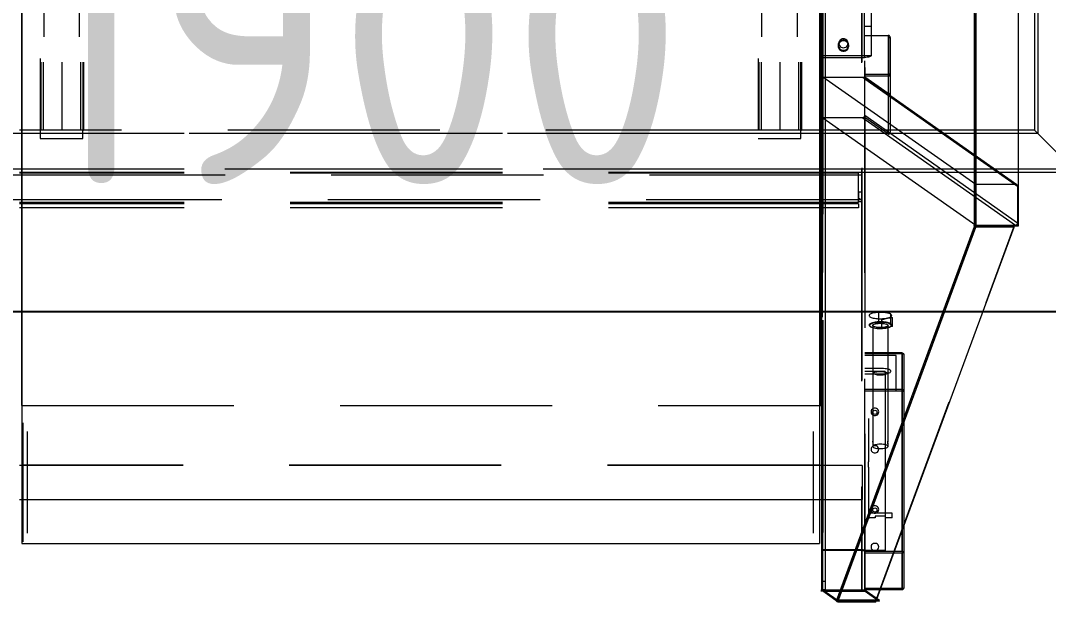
# Model space of a CAD drawing. Extents: x -2187 to 96136, y -11110 to 52208.
# Drawn here: x 48483 to 49694, y 13925 to 14624 of the extents above; entities that cross this region are included whole.
import ezdxf

# ---------------------------------------------------------------- set-up
doc = ezdxf.new("R2010")
doc.units = 0
doc.header["$LTSCALE"] = 1000
doc.header["$MEASUREMENT"] = 0
doc.linetypes.add('HIDDEN', pattern=[0.375, 0.25, -0.125])
doc.styles.get("Standard").update_dxf_attribs({"font": 'gbenor.shx', "bigfont": 'gbcbig.shx'})
doc.dimstyles.get("Standard").update_dxf_attribs({"dimscale": 100, "dimtxt": 3.5, "dimasz": 1, "dimexe": 2.5, "dimexo": 3, "dimgap": 1.5, "dimtad": 1, "dimdec": 0, "dimzin": 0, "dimdsep": 46, "dimtxsty": 'Standard', "dimblk": 'ARCHTICK', "dimcen": 0.09, "dimadec": 0, "dimazin": 0, "dimtfac": 1, "dimtdec": 0, "dimtix": 1, "dimtmove": 2, "dimatfit": 3, "dimfxl": 0, "dimtolj": 1, "dimtzin": 0, "dimarcsym": 0})

# ---------------------------------------------------------------- blocks, each defined once
blk = doc.blocks.new('_ArchTick')
at = {"color": 0, "linetype": 'ByBlock', "const_width": 0.4}
blk.add_lwpolyline([(-0.5, -0.5), (0.5, 0.5)], dxfattribs=at)
blk = doc.blocks.new('*D151')
at = {"color": 0, "lineweight": -2}
for p, q in [((47925.8, 14104.9), (47925.8, 14530.9)), ((49825.3, 14104.9), (49825.3, 14530.9)), ((47925.8, 14280.9), (49825.3, 14280.9))]:
    blk.add_line(p, q, dxfattribs=at)
at = {"layer": 'Defpoints', "color": 0}
for p in [(49825.3, 14280.9), (47925.8, 13804.9), (49825.3, 13804.9)]:
    blk.add_point(p, dxfattribs=at)
at = {"color": 0, "lineweight": -2, "xscale": 100, "yscale": 100, "zscale": 100, "rotation": 180}
blk.add_blockref('_ArchTick', (47925.8, 14280.9), dxfattribs=at)
at = {"color": 0, "lineweight": -2, "xscale": 100, "yscale": 100, "zscale": 100}
blk.add_blockref('_ArchTick', (49825.3, 14280.9), dxfattribs=at)
at = {"color": 0, "insert": (48875.6, 14605.9), "char_height": 350, "attachment_point": 5}
blk.add_mtext('\\A1;1900', dxfattribs=at)

msp = doc.modelspace()

# ---------------------------------------------------------------- linework, layer by layer
at = {"color": 144, "linetype": 'Continuous', "lineweight": 0}
for p, q in [((48484.283, 18301.586), (48484.283, 14058.981)), ((49424.283, 18301.586), (49424.283, 14058.981)), ((48484.129, 15952.836), (48484.129, 14169.987)), ((49425.729, 14169.987), (49425.729, 15952.836)), ((49677.429, 14494.418), (49681.429, 14490.418)), ((49681.429, 14490.418), (49677.429, 14494.418)), ((49681.429, 14490.418), (49723.429, 14448.418)), ((48484.129, 14443.905), (48481.629, 14443.905)), ((49426.43, 14443.905), (49425.729, 14443.905)), ((48484.129, 14409.141), (48481.629, 14409.141)), ((48484.129, 14407.469), (48481.629, 14407.469)), ((48484.129, 14402.868), (48481.629, 14402.868)), ((49426.43, 14409.141), (49425.729, 14409.141)), ((49426.43, 14407.469), (49425.729, 14407.469)), ((49426.43, 14402.868), (49425.729, 14402.868)), ((49606.583, 14381.235), (49606.583, 14381.954)), ((49606.583, 14381.954), (49606.864, 14381.757)), ((49606.914, 14381.003), (49606.583, 14381.235)), ((49607.964, 14380.238), (49608.305, 14381.162)), ((49607.974, 14381.395), (49607.974, 14381.473)), ((49608.305, 14381.162), (49607.974, 14381.395)), ((49608.588, 14381.292), (49608.174, 14380.17)), ((49653.513, 14380.069), (49608.586, 14380.122)), ((49653.516, 14381.24), (49608.588, 14381.292)), ((49653.513, 14380.069), (49653.516, 14381.24)), ((48484.129, 14169.987), (48484.283, 14169.987)), ((49424.283, 14169.987), (49425.729, 14169.987)), ((48484.283, 14058.981), (48484.283, 14007.43)), ((49424.283, 14058.981), (49424.283, 14007.43)), ((49426.554, 13952.621), (49443.443, 13940.748)), ((49426.554, 13950.991), (49426.554, 13952.621)), ((49428.13, 13951.228), (49428.13, 13951.513)), ((49521.529, 13954.123), (49496.324, 13954.123)), ((49521.529, 13952.968), (49521.529, 13954.123)), ((49443.724, 13940.21), (49428.16, 13951.15)), ((49428.16, 13951.15), (49428.645, 13951.15)), ((49443.443, 13940.748), (49443.443, 13941.467)), ((49443.443, 13941.467), (49443.724, 13941.27)), ((49443.724, 13941.27), (49443.724, 13939.995)), ((49443.724, 13939.995), (49443.826, 13940.271)), ((49443.895, 13940.089), (49443.787, 13940.165)), ((49443.826, 13940.271), (49444.051, 13939.682)), ((49494.986, 13940.716), (49491.376, 13940.716)), ((49492.119, 13942.731), (49494.986, 13940.716)), ((49492.94, 13940.716), (49494.986, 13939.278)), ((49445.632, 13938.557), (49490.56, 13938.504)), ((49494.986, 13939.278), (49490.845, 13939.278))]:
    msp.add_line(p, q, dxfattribs=at)
at = {"color": 7, "linetype": 'HIDDEN', "lineweight": 0}
for p, q in [((48510.129, 17854.418), (48510.129, 14494.418)), ((48552.129, 17854.418), (48552.129, 14494.418)), ((49355.929, 17854.418), (49355.929, 14494.418)), ((49397.929, 17854.418), (49397.929, 14494.418)), ((49681.429, 17858.418), (49681.429, 14490.418)), ((48506.837, 17574.418), (48506.837, 14494.418)), ((48531.585, 17574.418), (48531.585, 14494.418)), ((48556.334, 17574.418), (48556.334, 14494.418)), ((48557.041, 17574.418), (48557.041, 14494.418)), ((49352.637, 17574.418), (49352.637, 14494.418)), ((49377.385, 17574.418), (49377.385, 14494.418)), ((49402.134, 17574.418), (49402.134, 14494.418)), ((49402.841, 17574.418), (49402.841, 14494.418)), ((48506.129, 16828.951), (48506.129, 14494.418)), ((49351.929, 16828.951), (49351.929, 14494.418)), ((48556.129, 15324.418), (48556.129, 14494.418)), ((49401.929, 15324.418), (49401.929, 14494.418)), ((49427.429, 15274.109), (49427.429, 13952.815)), ((49477.609, 13951.228), (49477.609, 15270.075)), ((49477.429, 14943.043), (49477.429, 14554.913)), ((49608.255, 14381.916), (49608.255, 14879.121)), ((49608.44, 14879.118), (49608.44, 14381.881)), ((49485.429, 14582.434), (49485.429, 14755.021)), ((49477.429, 14617.027), (49485.429, 14617.027)), ((49505.029, 14605.993), (49505.029, 14537.812)), ((49507.429, 14603.692), (49507.429, 14535.23)), ((49427.429, 14582.377), (49477.229, 14582.377)), ((49505.029, 14558.052), (49477.429, 14558.052)), ((49505.029, 14558.052), (49505.029, 14489.871)), ((49475.144, 14557.001), (49655.329, 14430.337)), ((49656.735, 14429.981), (49476.55, 14556.645)), ((49477.429, 14554.913), (49657.615, 14428.249)), ((49475.144, 14509.06), (49655.329, 14382.396)), ((49657.615, 14384.91), (49477.429, 14511.574)), ((49477.429, 14511.574), (49477.429, 13952.815)), ((49681.429, 14490.418), (48226.629, 14490.418)), ((48506.129, 14494.418), (48484.129, 14494.418)), ((49425.729, 14490.418), (48484.129, 14490.418)), ((48506.129, 14494.418), (48506.129, 14484.418)), ((48556.129, 14494.418), (48506.129, 14494.418)), ((48506.129, 14484.418), (48556.129, 14484.418)), ((48556.129, 14484.418), (48556.129, 14494.418)), ((49351.929, 14494.418), (48557.041, 14494.418)), ((49425.729, 14494.418), (49402.841, 14494.418)), ((49658.294, 14494.418), (49426.43, 14494.418)), ((49658.294, 14490.418), (49426.43, 14490.418)), ((49723.429, 14448.418), (48184.629, 14448.418)), ((49425.729, 14448.418), (48484.129, 14448.418)), ((49658.294, 14448.418), (49426.43, 14448.418)), ((49425.729, 14444.418), (48484.129, 14444.418)), ((49658.294, 14444.418), (49426.43, 14444.418)), ((49474.029, 14421.367), (49470.629, 14421.367)), ((49470.629, 14410.367), (49474.029, 14410.367)), ((49490.562, 13939.675), (49653.084, 14380.07)), ((49658.294, 14381.881), (49608.44, 14381.881)), ((49483.673, 14263.265), (49484.284, 14262.86)), ((49486.929, 14264.277), (49486.929, 14127.866)), ((49504.929, 14127.866), (49504.929, 14264.277)), ((49507.575, 14262.86), (49508.186, 14263.265)), ((49521.529, 14231.887), (49521.529, 14188.837)), ((49521.529, 13998.146), (49521.529, 14230.732)), ((49523.429, 14230.012), (49523.429, 14187.069)), ((49521.529, 14186.71), (49521.529, 14022.425)), ((49523.429, 14187.069), (49523.429, 14027.573)), ((49486.929, 14124.564), (49486.929, 14121.752)), ((49504.929, 14121.752), (49504.929, 14124.564)), ((49424.283, 14099.879), (48484.283, 14099.879)), ((48490.629, 14099.43), (48484.283, 14099.43)), ((49424.283, 14099.43), (49416.629, 14099.43)), ((49474.629, 14099.43), (49426.43, 14099.43)), ((48484.283, 14059.43), (48490.629, 14059.43)), ((49416.629, 14059.43), (49424.283, 14059.43)), ((49426.43, 14059.43), (49474.629, 14059.43)), ((49473.629, 14000.019), (49427.429, 14000.019)), ((49473.629, 13999.053), (49427.429, 13999.053)), ((49521.529, 13954.549), (49521.529, 13996.018)), ((49428.13, 13951.654), (49477.609, 13951.654)), ((49495.897, 13952.968), (49477.429, 13952.968)), ((49428.534, 13951.228), (49477.609, 13951.228))]:
    msp.add_line(p, q, dxfattribs=at)
at = {"color": 7, "linetype": 'Continuous', "lineweight": 15}
for p, q in [((49681.429, 17858.418), (49681.429, 14490.418)), ((49677.429, 15444.418), (49677.429, 14494.418)), ((49426.43, 15269.139), (49426.43, 13951.172)), ((49606.864, 14381.757), (49606.864, 14879.42)), ((49608.44, 14879.118), (49608.44, 14381.455)), ((49658.294, 14879.118), (49658.294, 14381.455)), ((48484.129, 14494.418), (48481.629, 14494.418)), ((49426.43, 14494.418), (49425.729, 14494.418)), ((49677.429, 14494.418), (49658.294, 14494.418)), ((48484.129, 14444.418), (48481.629, 14444.418)), ((49426.43, 14444.418), (49425.729, 14444.418)), ((49727.429, 14444.418), (49658.294, 14444.418)), ((49444.051, 13939.682), (49606.914, 14381.003)), ((49445.632, 13938.557), (49608.586, 14380.122)), ((49490.56, 13938.504), (49653.513, 14380.069)), ((49658.294, 14381.455), (49608.44, 14381.455)), ((49653.084, 14380.07), (49653.516, 14381.24)), ((48484.283, 14099.43), (48481.629, 14099.43)), ((49426.43, 14099.43), (49424.283, 14099.43)), ((48481.629, 14059.43), (48484.283, 14059.43)), ((49424.283, 14058.981), (48484.283, 14058.981)), ((49424.283, 14059.43), (49426.43, 14059.43)), ((49523.429, 14027.573), (49523.429, 13954.843)), ((48484.283, 14007.43), (49424.283, 14007.43)), ((49521.529, 13952.968), (49495.897, 13952.968)), ((49428.13, 13951.228), (49428.534, 13951.228))]:
    msp.add_line(p, q, dxfattribs=at)
at = {"color": 144, "linetype": 'HIDDEN', "lineweight": 0}
for p, q in [((48509.665, 17574.418), (48509.665, 14494.418)), ((48553.506, 17574.418), (48553.506, 14494.418)), ((49355.465, 17574.418), (49355.465, 14494.418)), ((49399.306, 17574.418), (49399.306, 14494.418)), ((49430.829, 15949.865), (49430.829, 13952.815)), ((49474.029, 15949.865), (49474.029, 13952.815)), ((49431.229, 13951.736), (49431.229, 15948.786)), ((49473.629, 15948.786), (49473.629, 13951.736)), ((49427.944, 15395.508), (49427.944, 13952.78)), ((49428.13, 13951.513), (49428.13, 15397.129)), ((49477.229, 14580.105), (49477.229, 14752.692)), ((49477.429, 14605.993), (49505.029, 14605.993)), ((49505.429, 14603.692), (49505.429, 14560.353)), ((49505.429, 14603.692), (49507.429, 14603.692)), ((49477.429, 14582.434), (49485.429, 14582.434)), ((49427.429, 14580.105), (49477.229, 14580.105)), ((49505.029, 14559.97), (49477.429, 14559.97)), ((49477.429, 14557.214), (49505.029, 14537.812)), ((49505.029, 14559.97), (49505.029, 14558.052)), ((49507.429, 14560.353), (49505.429, 14560.353)), ((49428.12, 14557.001), (49475.144, 14557.001)), ((49608.305, 14430.337), (49428.12, 14557.001)), ((49477.429, 14511.574), (49477.429, 14554.913)), ((49507.429, 14535.23), (49507.429, 14491.891)), ((49475.144, 14509.06), (49428.12, 14509.06)), ((49428.12, 14509.06), (49608.305, 14382.396)), ((49505.029, 14489.871), (49477.429, 14509.273)), ((48556.129, 14494.418), (48557.041, 14494.418)), ((49351.929, 14494.418), (49352.129, 14494.418)), ((49402.129, 14494.418), (49352.129, 14494.418)), ((49352.129, 14484.418), (49402.129, 14484.418)), ((49402.129, 14494.418), (49402.841, 14494.418)), ((49402.129, 14484.418), (49402.129, 14494.418)), ((49474.029, 14441.34), (48434.029, 14441.34)), ((49425.729, 14443.905), (48484.129, 14443.905)), ((49470.229, 14443.905), (49426.43, 14443.905)), ((49470.229, 14409.141), (49470.229, 14443.905)), ((49655.329, 14430.337), (49608.305, 14430.337)), ((49657.615, 14428.249), (49657.615, 14384.91)), ((49470.029, 14412.192), (48438.029, 14412.192)), ((49470.029, 14413.822), (49471.729, 14413.822)), ((49470.029, 14413.822), (49470.029, 14412.192)), ((49470.629, 14410.367), (49470.629, 14421.367)), ((49471.729, 14413.822), (49471.729, 14412.384)), ((49474.029, 14412.384), (49471.729, 14412.384)), ((49425.729, 14409.141), (48484.129, 14409.141)), ((49425.729, 14407.469), (48484.129, 14407.469)), ((49425.729, 14402.868), (48484.129, 14402.868)), ((49470.229, 14409.141), (49426.43, 14409.141)), ((49470.029, 14407.469), (49426.43, 14407.469)), ((49470.029, 14402.868), (49426.43, 14402.868)), ((49470.029, 14407.469), (49470.029, 14402.868)), ((49445.441, 13939.842), (49607.964, 14380.238)), ((49608.174, 14380.17), (49445.634, 13939.727)), ((49607.974, 14382.114), (49608.255, 14381.916)), ((49607.974, 14381.473), (49607.974, 14382.114)), ((49608.305, 14382.396), (49655.329, 14382.396)), ((49608.44, 14381.881), (49608.44, 14381.455)), ((49494.258, 14269.104), (49494.258, 14279.622)), ((49494.258, 14269.104), (49501.304, 14268.223)), ((49497.601, 14260.409), (49497.601, 14270.927)), ((49501.304, 14268.223), (49508.35, 14267.342)), ((49508.35, 14267.342), (49508.35, 14277.859)), ((49510.021, 14262.994), (49510.021, 14273.512)), ((49503.811, 14261.702), (49497.601, 14260.409)), ((49510.021, 14262.994), (49503.811, 14261.702)), ((49521.529, 14231.887), (49477.429, 14231.887)), ((49521.529, 14230.732), (49477.429, 14230.732)), ((49514.429, 14229.071), (49477.429, 14229.071)), ((49514.429, 14186.753), (49514.429, 14229.071)), ((49497.429, 14213.487), (49477.429, 14213.487)), ((49501.429, 14209.895), (49477.429, 14209.895)), ((49477.429, 14207.238), (49497.429, 14207.238)), ((49501.429, 14209.895), (49501.429, 13998.954)), ((49521.529, 14188.837), (49477.429, 14188.837)), ((49514.429, 14186.753), (49477.429, 14186.753)), ((49521.529, 14186.71), (49477.429, 14186.71)), ((48484.283, 14169.987), (49424.283, 14169.987)), ((48485.629, 14149.43), (48485.629, 14009.43)), ((49481.929, 14154.5), (49481.929, 14149.982)), ((49481.929, 14149.982), (49481.929, 14143.113)), ((48490.629, 14139.43), (48490.629, 14019.43)), ((49416.629, 14139.43), (49416.629, 14019.43)), ((49481.929, 14143.113), (49481.929, 14138.595)), ((49481.929, 14138.595), (49481.929, 14103.598)), ((49424.283, 14099.311), (48484.283, 14099.311)), ((49474.629, 14099.43), (49474.629, 14059.43)), ((49481.929, 14097.384), (49481.929, 14103.598)), ((49481.929, 14097.384), (49481.929, 14092.272)), ((49481.929, 14092.272), (49481.929, 14037.619)), ((49509.929, 14042.959), (49481.929, 14042.959)), ((49481.929, 14037.619), (49481.929, 14036.43)), ((49489.929, 14037.619), (49481.929, 14037.619)), ((49501.929, 14039.465), (49489.929, 14039.465)), ((49489.929, 14039.465), (49489.929, 14037.619)), ((49501.929, 14037.619), (49501.929, 14039.465)), ((49509.929, 14037.619), (49501.929, 14037.619)), ((49509.929, 14037.619), (49509.929, 14042.959)), ((49477.429, 13998.94), (49474.029, 13998.94)), ((49501.429, 13998.954), (49477.429, 13998.954)), ((49521.529, 13998.146), (49477.429, 13998.146)), ((49521.529, 13996.018), (49477.429, 13996.018)), ((49427.429, 13963.097), (49430.829, 13963.097)), ((49430.829, 13952.815), (49427.429, 13952.815)), ((49427.933, 13951.651), (49428.13, 13951.654)), ((49427.944, 13952.78), (49444.834, 13940.908)), ((49445.049, 13940.716), (49428.16, 13952.589)), ((49428.16, 13952.589), (49478.096, 13952.589)), ((49431.229, 13952.702), (49473.629, 13952.702)), ((49474.029, 13952.815), (49477.429, 13952.815)), ((49521.529, 13954.406), (49477.429, 13954.406)), ((49496.324, 13954.123), (49477.429, 13954.123)), ((49478.096, 13952.589), (49492.119, 13942.731)), ((49521.529, 13954.123), (49521.529, 13954.549)), ((49521.929, 13954.843), (49523.429, 13954.843)), ((49428.645, 13951.15), (49478.096, 13951.15)), ((49443.787, 13940.165), (49443.724, 13940.21)), ((49445.049, 13939.278), (49443.895, 13940.089)), ((49444.834, 13941.627), (49445.115, 13941.429)), ((49444.834, 13940.908), (49444.834, 13941.627)), ((49491.376, 13940.716), (49445.049, 13940.716)), ((49445.115, 13941.429), (49445.115, 13940.155)), ((49445.115, 13940.155), (49445.217, 13940.431)), ((49445.217, 13940.431), (49445.441, 13939.842)), ((49445.634, 13939.727), (49490.562, 13939.675)), ((49478.096, 13951.15), (49492.94, 13940.716)), ((49490.56, 13938.504), (49490.562, 13939.675)), ((49490.845, 13939.278), (49445.049, 13939.278))]:
    msp.add_line(p, q, dxfattribs=at)
at = {"color": 8, "linetype": 'Continuous', "lineweight": 15}
for p, q in [((49426.554, 15269.373), (49426.554, 13952.621)), ((48484.129, 14490.418), (48481.629, 14490.418)), ((49426.43, 14490.418), (49425.729, 14490.418)), ((49681.429, 14490.418), (49658.294, 14490.418)), ((48484.129, 14448.418), (48481.629, 14448.418)), ((49426.43, 14448.418), (49425.729, 14448.418)), ((49723.429, 14448.418), (49658.294, 14448.418)), ((49521.529, 14022.425), (49521.529, 13954.123))]:
    msp.add_line(p, q, dxfattribs=at)
at = {"color": 144, "linetype": 'HIDDEN', "lineweight": 0, "flags": 128}
for points in [[(49458.679, 14594.487), (49458.498, 14595.921), (49457.964, 14597.272), (49457.108, 14598.461), (49455.98, 14599.419), (49454.646, 14600.09), (49453.183, 14600.436), (49451.676, 14600.436), (49450.213, 14600.09), (49448.879, 14599.419), (49447.751, 14598.461), (49446.895, 14597.272), (49446.361, 14595.921), (49446.179, 14594.487), (49446.361, 14593.053), (49446.895, 14591.702), (49447.751, 14590.513), (49448.879, 14589.555), (49450.213, 14588.884), (49451.676, 14588.538), (49453.183, 14588.538), (49454.646, 14588.884), (49455.98, 14589.555), (49457.108, 14590.513), (49457.964, 14591.702), (49458.498, 14593.053), (49458.679, 14594.487)], [(49458.679, 14593.521), (49458.498, 14594.956), (49457.964, 14596.306), (49457.108, 14597.495), (49455.98, 14598.453), (49454.646, 14599.125), (49453.183, 14599.47), (49451.676, 14599.47), (49450.213, 14599.125), (49448.879, 14598.453), (49447.751, 14597.495), (49446.895, 14596.306), (49446.361, 14594.956), (49446.179, 14593.521), (49446.361, 14592.087), (49446.895, 14590.737), (49447.751, 14589.548), (49448.879, 14588.59), (49450.213, 14587.918), (49451.676, 14587.573), (49453.183, 14587.573), (49454.646, 14587.918), (49455.98, 14588.59), (49457.108, 14589.548), (49457.964, 14590.737), (49458.498, 14592.087), (49458.679, 14593.521)], [(49452.429, 14602.033), (49451.006, 14601.853), (49449.679, 14601.326), (49448.54, 14600.488), (49447.666, 14599.396), (49447.117, 14598.124), (49446.929, 14596.759), (49447.117, 14595.394), (49447.666, 14594.122), (49448.54, 14593.03), (49449.679, 14592.192), (49451.006, 14591.665), (49452.429, 14591.486), (49453.853, 14591.665), (49455.179, 14592.192), (49456.319, 14593.03), (49457.193, 14594.122), (49457.742, 14595.394), (49457.929, 14596.759), (49457.742, 14598.124), (49457.193, 14599.396), (49456.319, 14600.488), (49455.179, 14601.326), (49453.853, 14601.853), (49452.429, 14602.033)], [(49485.429, 14582.434), (49485.272, 14581.979), (49484.805, 14581.542), (49484.048, 14581.14), (49483.028, 14580.787), (49481.785, 14580.497), (49480.367, 14580.282), (49478.829, 14580.15), (49477.229, 14580.105)], [(49488.048, 14279.049), (49486.711, 14278.731), (49485.532, 14278.366), (49484.531, 14277.96), (49483.725, 14277.521), (49483.128, 14277.055), (49482.75, 14276.572), (49482.598, 14276.078), (49482.673, 14275.583)], [(49509.186, 14276.405), (49508.883, 14276.893), (49508.359, 14277.366), (49507.623, 14277.815), (49506.686, 14278.233), (49505.565, 14278.612), (49504.279, 14278.947), (49502.851, 14279.232), (49501.304, 14279.46)], [(49488.048, 14267.812), (49486.711, 14267.494), (49485.532, 14267.128), (49484.531, 14266.723), (49483.725, 14266.283), (49483.128, 14265.818), (49482.75, 14265.334), (49482.598, 14264.841), (49482.673, 14264.346)], [(49482.673, 14275.583), (49482.976, 14275.095), (49483.5, 14274.623), (49484.236, 14274.174), (49485.173, 14273.756), (49486.294, 14273.376), (49487.58, 14273.041), (49489.008, 14272.757), (49490.555, 14272.528)], [(49494.554, 14267.855), (49492.445, 14267.737), (49490.437, 14267.52), (49488.586, 14267.21), (49486.947, 14266.815), (49485.566, 14266.348), (49484.483, 14265.82), (49483.73, 14265.249), (49483.327, 14264.649), (49483.287, 14264.039), (49483.611, 14263.436), (49484.289, 14262.856), (49485.302, 14262.318), (49486.621, 14261.836), (49488.207, 14261.425), (49490.016, 14261.095), (49491.995, 14260.857), (49494.087, 14260.717), (49496.232, 14260.68), (49498.368, 14260.746), (49500.434, 14260.914), (49502.371, 14261.179), (49504.122, 14261.532), (49505.638, 14261.965), (49506.874, 14262.464), (49507.795, 14263.016), (49508.375, 14263.604), (49508.597, 14264.211), (49508.455, 14264.82), (49507.952, 14265.413), (49507.104, 14265.974), (49505.933, 14266.486), (49504.476, 14266.934), (49502.772, 14267.306), (49500.871, 14267.591), (49498.829, 14267.781), (49496.702, 14267.869), (49494.554, 14267.855)], [(49494.952, 14266.819), (49496.773, 14266.822), (49498.56, 14266.722), (49500.239, 14266.522), (49501.741, 14266.229), (49503.005, 14265.857), (49503.98, 14265.42), (49504.625, 14264.937), (49504.914, 14264.426), (49504.836, 14263.909), (49504.392, 14263.408), (49503.602, 14262.942), (49502.499, 14262.53), (49501.126, 14262.19), (49499.54, 14261.936), (49497.807, 14261.778), (49495.996, 14261.721), (49494.183, 14261.77), (49492.442, 14261.921), (49490.843, 14262.169), (49489.453, 14262.503), (49488.327, 14262.909), (49487.513, 14263.372), (49487.044, 14263.872), (49486.938, 14264.388), (49487.2, 14264.9), (49487.82, 14265.386), (49488.772, 14265.827), (49490.017, 14266.205), (49491.503, 14266.503), (49493.171, 14266.711), (49494.952, 14266.819)], [(49509.186, 14265.168), (49508.883, 14265.656), (49508.359, 14266.128), (49507.623, 14266.578), (49506.686, 14266.995), (49505.565, 14267.375), (49504.279, 14267.71), (49502.851, 14267.994), (49501.304, 14268.223)], [(49503.811, 14272.939), (49505.148, 14273.258), (49506.327, 14273.623), (49507.328, 14274.028), (49508.134, 14274.468), (49508.731, 14274.933), (49509.109, 14275.417), (49509.261, 14275.91), (49509.186, 14276.405)], [(49482.673, 14264.346), (49482.976, 14263.858), (49483.5, 14263.385), (49484.236, 14262.936), (49485.173, 14262.518), (49486.294, 14262.139), (49487.58, 14261.804), (49489.008, 14261.52), (49490.555, 14261.291)], [(49503.811, 14261.702), (49505.148, 14262.02), (49506.327, 14262.385), (49507.328, 14262.791), (49508.134, 14263.23), (49508.731, 14263.696), (49509.109, 14264.18), (49509.261, 14264.673), (49509.186, 14265.168)], [(49495.929, 14205.711), (49494.263, 14205.762), (49492.675, 14205.914), (49491.239, 14206.16), (49490.023, 14206.487), (49489.082, 14206.881), (49488.462, 14207.323), (49488.191, 14207.793), (49488.282, 14208.268), (49488.73, 14208.727), (49489.515, 14209.147), (49490.6, 14209.51), (49491.934, 14209.798), (49493.455, 14209.998), (49495.092, 14210.1), (49496.767, 14210.1), (49498.404, 14209.998), (49499.925, 14209.798), (49501.259, 14209.51), (49502.344, 14209.147), (49503.129, 14208.727), (49503.577, 14208.268), (49503.668, 14207.793), (49503.397, 14207.323), (49502.777, 14206.881), (49501.836, 14206.487), (49500.62, 14206.16), (49499.184, 14205.914), (49497.596, 14205.762), (49495.929, 14205.711)], [(49497.429, 14207.238), (49499.451, 14207.291), (49501.403, 14207.449), (49503.22, 14207.706), (49504.84, 14208.054), (49506.208, 14208.48), (49507.276, 14208.97), (49508.01, 14209.507), (49508.383, 14210.074), (49508.383, 14210.651), (49508.01, 14211.217), (49507.276, 14211.755), (49506.208, 14212.245), (49504.84, 14212.671), (49503.22, 14213.019), (49501.403, 14213.276), (49499.451, 14213.433), (49497.429, 14213.487)], [(49484.929, 14162.38), (49485.112, 14161.164), (49485.644, 14160.047), (49486.483, 14159.119), (49487.56, 14158.455), (49488.789, 14158.109), (49490.07, 14158.109), (49491.299, 14158.455), (49492.376, 14159.119), (49493.215, 14160.047), (49493.747, 14161.164), (49493.929, 14162.38), (49493.747, 14163.595), (49493.215, 14164.712), (49492.376, 14165.641), (49491.299, 14166.304), (49490.07, 14166.65), (49488.789, 14166.65), (49487.56, 14166.304), (49486.483, 14165.641), (49485.644, 14164.712), (49485.112, 14163.595), (49484.929, 14162.38)], [(49486.929, 14161.954), (49487.12, 14162.871), (49487.662, 14163.649), (49488.473, 14164.168), (49489.429, 14164.351), (49490.386, 14164.168), (49491.197, 14163.649), (49491.739, 14162.871), (49491.929, 14161.954), (49491.739, 14161.036), (49491.197, 14160.259), (49490.386, 14159.739), (49489.429, 14159.557), (49488.473, 14159.739), (49487.662, 14160.259), (49487.12, 14161.036), (49486.929, 14161.954)], [(49484.929, 14118.357), (49485.112, 14117.142), (49485.644, 14116.025), (49486.483, 14115.097), (49487.56, 14114.433), (49488.789, 14114.087), (49490.07, 14114.087), (49491.299, 14114.433), (49492.376, 14115.097), (49493.215, 14116.025), (49493.747, 14117.142), (49493.929, 14118.357), (49493.747, 14119.573), (49493.215, 14120.69), (49492.376, 14121.618), (49491.299, 14122.282), (49490.07, 14122.628), (49488.789, 14122.628), (49487.56, 14122.282), (49486.483, 14121.618), (49485.644, 14120.69), (49485.112, 14119.573), (49484.929, 14118.357)], [(49496.907, 14119.211), (49498.688, 14119.319), (49500.356, 14119.526), (49501.842, 14119.825), (49503.087, 14120.202), (49504.039, 14120.643), (49504.659, 14121.13), (49504.921, 14121.641), (49504.815, 14122.158), (49504.346, 14122.657), (49503.532, 14123.12), (49502.406, 14123.527), (49501.016, 14123.861), (49499.417, 14124.108), (49497.676, 14124.259), (49495.863, 14124.308), (49494.052, 14124.252), (49492.319, 14124.093), (49490.733, 14123.839), (49489.36, 14123.499), (49488.257, 14123.088), (49487.467, 14122.622), (49487.023, 14122.12), (49486.945, 14121.603), (49487.234, 14121.093), (49487.879, 14120.609), (49488.854, 14120.172), (49490.118, 14119.8), (49491.62, 14119.508), (49493.299, 14119.307), (49495.086, 14119.207), (49496.907, 14119.211)], [(49504.925, 14124.564), (49504.926, 14124.624), (49504.901, 14124.968), (49504.876, 14125.489), (49504.871, 14126.116), (49504.89, 14126.772), (49504.917, 14127.4), (49504.929, 14127.939), (49504.901, 14128.314), (49504.823, 14128.477), (49504.709, 14128.422), (49504.582, 14128.154), (49504.479, 14127.693), (49504.436, 14127.095), (49504.466, 14126.444), (49504.556, 14125.803), (49504.682, 14125.225), (49504.805, 14124.78), (49504.876, 14124.567), (49504.876, 14124.567)], [(49493.929, 14047.321), (49493.747, 14048.537), (49493.215, 14049.654), (49492.376, 14050.582), (49491.299, 14051.246), (49490.07, 14051.592), (49488.789, 14051.592), (49487.56, 14051.246), (49486.483, 14050.582), (49485.644, 14049.654), (49485.112, 14048.537), (49484.929, 14047.321), (49485.112, 14046.106), (49485.644, 14044.989), (49486.483, 14044.061), (49487.56, 14043.397), (49488.789, 14043.051), (49490.07, 14043.051), (49491.299, 14043.397), (49492.376, 14044.061), (49493.215, 14044.989), (49493.747, 14046.106), (49493.929, 14047.321)], [(49486.929, 14046.895), (49487.12, 14047.813), (49487.662, 14048.59), (49488.473, 14049.11), (49489.429, 14049.292), (49490.386, 14049.11), (49491.197, 14048.59), (49491.739, 14047.813), (49491.929, 14046.895), (49491.739, 14045.978), (49491.197, 14045.2), (49490.386, 14044.681), (49489.429, 14044.498), (49488.473, 14044.681), (49487.662, 14045.2), (49487.12, 14045.978), (49486.929, 14046.895)], [(49477.429, 13998.94), (49477.356, 13999.15), (49477.14, 13999.353), (49476.789, 13999.539), (49476.316, 13999.703), (49475.741, 13999.837), (49475.084, 13999.937), (49474.371, 13999.998), (49473.629, 14000.019)], [(49493.929, 14003.299), (49493.747, 14004.515), (49493.215, 14005.632), (49492.376, 14006.56), (49491.299, 14007.224), (49490.07, 14007.57), (49488.789, 14007.57), (49487.56, 14007.224), (49486.483, 14006.56), (49485.644, 14005.632), (49485.112, 14004.515), (49484.929, 14003.299), (49485.112, 14002.083), (49485.644, 14000.966), (49486.483, 14000.038), (49487.56, 13999.374), (49488.789, 13999.028), (49490.07, 13999.028), (49491.299, 13999.374), (49492.376, 14000.038), (49493.215, 14000.966), (49493.747, 14002.083), (49493.929, 14003.299)], [(49427.429, 13952.815), (49427.502, 13952.605), (49427.719, 13952.402), (49428.07, 13952.216), (49428.542, 13952.052), (49429.118, 13951.918), (49429.775, 13951.818), (49430.488, 13951.757), (49431.229, 13951.736)], [(49473.629, 13951.736), (49474.371, 13951.757), (49475.084, 13951.818), (49475.741, 13951.918), (49476.316, 13952.052), (49476.789, 13952.216), (49477.14, 13952.402), (49477.356, 13952.605), (49477.429, 13952.815)]]:
    msp.add_lwpolyline(points, dxfattribs=at)
at = {"color": 144, "linetype": 'Continuous', "lineweight": 0, "flags": 128}
msp.add_lwpolyline([(49426.554, 13950.991), (49426.446, 13951.104), (49426.43, 13951.172)], dxfattribs=at)
at = {"color": 144, "linetype": 'HIDDEN', "lineweight": 0}
for centre, radius, start, end in [((49505.078, 14603.641), 2.352, 1.229675, 91.179029), ((49505.078, 14560.404), 2.352, 268.820971, 358.770325), ((49608.416, 14382.258), 0.378, 244.678349, 273.632041), ((49495.988, 14236.941), 42.85, 82.873984, 100.679071), ((49495.988, 14225.704), 42.85, 82.873984, 100.679071), ((49495.871, 14315.048), 42.85, 262.873984, 280.679071), ((49495.871, 14303.81), 42.85, 262.873984, 280.679071), ((49426.681, 13951.132), 0.255, 120.110351, 171.114115)]:
    msp.add_arc(centre, radius, start, end, dxfattribs=at)
at = {"color": 144, "linetype": 'Continuous', "lineweight": 0}
for centre, radius, start, end in [((49608.237, 14384.658), 3.21, 244.678349, 273.632041), ((49427.878, 13948.572), 3.08, 88.974859, 115.465082)]:
    msp.add_arc(centre, radius, start, end, dxfattribs=at)
at = {"color": 144, "linetype": 'HIDDEN', "lineweight": 0}
for centre, start_param, end_param in [((49505.029, 14535.511), 3.72812147, 5.2989178), ((49505.029, 14492.172), 2.15732514, 3.72812147)]:
    msp.add_ellipse(centre, major_axis=(-1.999, 1.508), ratio=0.88096194, start_param=start_param, end_param=end_param, dxfattribs=at)
for points, knots in [([(49475.144, 14557.001), (49475.44, 14557.031), (49475.736, 14557.001), (49476.285, 14556.825), (49476.536, 14556.679), (49476.958, 14556.294), (49477.128, 14556.054), (49477.361, 14555.516), (49477.424, 14555.218), (49477.429, 14554.913)], [0, 0, 0, 0, 0.25, 0.25, 0.5, 0.5, 0.75, 0.75, 1, 1, 1, 1]), ([(49477.429, 14511.574), (49477.424, 14511.277), (49477.361, 14510.972), (49477.128, 14510.397), (49476.958, 14510.127), (49476.536, 14509.66), (49476.285, 14509.465), (49475.736, 14509.18), (49475.44, 14509.09), (49475.144, 14509.06)], [0, 0, 0, 0, 0.25, 0.25, 0.5, 0.5, 0.75, 0.75, 1, 1, 1, 1]), ([(49657.615, 14428.249), (49657.61, 14428.554), (49657.547, 14428.852), (49657.314, 14429.39), (49657.144, 14429.63), (49656.722, 14430.016), (49656.47, 14430.161), (49655.922, 14430.337), (49655.626, 14430.367), (49655.329, 14430.337)], [0, 0, 0, 0, 0.25, 0.25, 0.5, 0.5, 0.75, 0.75, 1, 1, 1, 1]), ([(49655.329, 14382.396), (49655.626, 14382.426), (49655.922, 14382.516), (49656.47, 14382.801), (49656.722, 14382.997), (49657.144, 14383.463), (49657.314, 14383.733), (49657.547, 14384.308), (49657.61, 14384.613), (49657.615, 14384.91)], [0, 0, 0, 0, 0.25, 0.25, 0.5, 0.5, 0.75, 0.75, 1, 1, 1, 1]), ([(49501.304, 14279.46), (49500.13, 14279.607), (49498.955, 14279.688), (49496.607, 14279.734), (49495.432, 14279.699), (49494.258, 14279.622)], [0, 0, 0, 0, 0.5, 0.5, 1, 1, 1, 1]), ([(49508.35, 14277.859), (49507.176, 14278.23), (49506.001, 14278.559), (49503.653, 14279.101), (49502.478, 14279.314), (49501.304, 14279.46)], [0, 0, 0, 0, 0.5, 0.5, 1, 1, 1, 1]), ([(49497.601, 14270.927), (49498.636, 14271.366), (49499.671, 14271.763), (49501.741, 14272.443), (49502.776, 14272.724), (49503.811, 14272.939)], [0, 0, 0, 0, 0.5, 0.5, 1, 1, 1, 1]), ([(49503.811, 14272.939), (49504.846, 14273.155), (49505.881, 14273.304), (49507.951, 14273.487), (49508.986, 14273.52), (49510.021, 14273.512)], [0, 0, 0, 0, 0.5, 0.5, 1, 1, 1, 1]), ([(49521.529, 14231.887), (49521.778, 14231.883), (49522.027, 14231.831), (49522.486, 14231.64), (49522.697, 14231.5), (49523.049, 14231.154), (49523.19, 14230.947), (49523.38, 14230.498), (49523.429, 14230.255), (49523.429, 14230.012)], [0, 0, 0, 0, 0.25, 0.25, 0.5, 0.5, 0.75, 0.75, 1, 1, 1, 1]), ([(49523.429, 14230.012), (49523.429, 14230.098), (49523.38, 14230.183), (49523.19, 14230.344), (49523.049, 14230.419), (49522.697, 14230.549), (49522.486, 14230.604), (49522.027, 14230.688), (49521.778, 14230.717), (49521.529, 14230.732)], [0, 0, 0, 0, 0.25, 0.25, 0.5, 0.5, 0.75, 0.75, 1, 1, 1, 1]), ([(49523.429, 14187.069), (49523.429, 14187.303), (49523.38, 14187.537), (49523.19, 14187.969), (49523.049, 14188.166), (49522.697, 14188.495), (49522.486, 14188.625), (49522.027, 14188.799), (49521.778, 14188.842), (49521.529, 14188.837)], [0, 0, 0, 0, 0.25, 0.25, 0.5, 0.5, 0.75, 0.75, 1, 1, 1, 1]), ([(49521.529, 14186.71), (49521.778, 14186.695), (49522.027, 14186.694), (49522.486, 14186.718), (49522.697, 14186.743), (49523.049, 14186.812), (49523.19, 14186.857), (49523.38, 14186.958), (49523.429, 14187.013), (49523.429, 14187.069)], [0, 0, 0, 0, 0.25, 0.25, 0.5, 0.5, 0.75, 0.75, 1, 1, 1, 1]), ([(49486.983, 14124.012), (49486.968, 14124.05), (49486.957, 14124.099), (49486.94, 14124.221), (49486.935, 14124.294), (49486.929, 14124.459), (49486.929, 14124.551), (49486.932, 14124.752), (49486.936, 14124.862), (49486.949, 14125.206), (49486.963, 14125.462), (49486.978, 14125.851), (49486.982, 14125.984), (49486.988, 14126.246), (49486.989, 14126.375), (49486.989, 14126.626), (49486.988, 14126.75), (49486.982, 14126.981), (49486.978, 14127.09), (49486.963, 14127.395), (49486.95, 14127.564), (49486.936, 14127.751), (49486.932, 14127.801), (49486.929, 14127.878), (49486.929, 14127.905), (49486.935, 14127.932), (49486.94, 14127.933), (49486.957, 14127.91), (49486.968, 14127.885), (49487.011, 14127.774), (49487.052, 14127.649), (49487.122, 14127.405), (49487.147, 14127.312), (49487.197, 14127.112), (49487.222, 14127.005), (49487.272, 14126.778), (49487.296, 14126.656), (49487.338, 14126.409), (49487.357, 14126.282), (49487.405, 14125.891), (49487.423, 14125.627), (49487.424, 14125.247), (49487.419, 14125.126), (49487.402, 14124.894), (49487.39, 14124.782), (49487.358, 14124.578), (49487.339, 14124.485), (49487.296, 14124.316), (49487.272, 14124.242), (49487.199, 14124.053), (49487.145, 14123.972), (49487.076, 14123.929), (49487.053, 14123.928), (49487.014, 14123.951), (49486.997, 14123.975), (49486.983, 14124.012)], [0, 0, 0, 0, 0.03125, 0.03125, 0.0625, 0.0625, 0.09375, 0.09375, 0.125, 0.125, 0.1875, 0.1875, 0.21875, 0.21875, 0.25, 0.25, 0.28125, 0.28125, 0.3125, 0.3125, 0.375, 0.375, 0.40625, 0.40625, 0.4375, 0.4375, 0.46875, 0.46875, 0.5, 0.5, 0.5625, 0.5625, 0.59375, 0.59375, 0.625, 0.625, 0.65625, 0.65625, 0.6875, 0.6875, 0.75, 0.75, 0.78125, 0.78125, 0.8125, 0.8125, 0.84375, 0.84375, 0.875, 0.875, 0.9375, 0.9375, 0.96875, 0.96875, 1, 1, 1, 1]), ([(49504.876, 14124.567), (49504.888, 14124.536), (49504.898, 14124.513), (49504.914, 14124.487), (49504.92, 14124.482), (49504.924, 14124.487)], [0, 0, 0, 0, 0.5, 0.5, 1, 1, 1, 1]), ([(49521.529, 13998.146), (49521.778, 13998.161), (49522.027, 13998.161), (49522.486, 13998.137), (49522.697, 13998.112), (49523.049, 13998.043), (49523.19, 13997.998), (49523.38, 13997.897), (49523.429, 13997.842), (49523.429, 13997.786)], [0, 0, 0, 0, 0.25, 0.25, 0.5, 0.5, 0.75, 0.75, 1, 1, 1, 1]), ([(49523.429, 13997.786), (49523.429, 13997.552), (49523.38, 13997.318), (49523.19, 13996.886), (49523.049, 13996.689), (49522.697, 13996.36), (49522.486, 13996.23), (49522.027, 13996.056), (49521.778, 13996.013), (49521.529, 13996.018)], [0, 0, 0, 0, 0.25, 0.25, 0.5, 0.5, 0.75, 0.75, 1, 1, 1, 1]), ([(49521.929, 13954.843), (49521.929, 13954.783), (49521.886, 13954.724), (49521.738, 13954.621), (49521.634, 13954.579), (49521.529, 13954.549)], [0, 0, 0, 0, 0.5, 0.5, 1, 1, 1, 1])]:
    msp.add_open_spline(points, degree=3, knots=knots, dxfattribs=at)
at = {"color": 144, "linetype": 'Continuous', "lineweight": 0}
for points, knots in [([(49606.914, 14381.003), (49606.976, 14380.884), (49607.062, 14380.771), (49607.283, 14380.56), (49607.414, 14380.465), (49607.859, 14380.225), (49608.219, 14380.128), (49608.586, 14380.122)], [0, 0, 0, 0, 0.25, 0.25, 0.5, 0.5, 1, 1, 1, 1]), ([(49521.529, 13952.968), (49521.778, 13952.972), (49522.027, 13953.024), (49522.486, 13953.215), (49522.697, 13953.355), (49523.049, 13953.701), (49523.19, 13953.908), (49523.38, 13954.357), (49523.429, 13954.6), (49523.429, 13954.843)], [0, 0, 0, 0, 0.25, 0.25, 0.5, 0.5, 0.75, 0.75, 1, 1, 1, 1]), ([(49445.632, 13938.557), (49445.284, 13938.604), (49444.936, 13938.741), (49444.373, 13939.142), (49444.159, 13939.406), (49444.051, 13939.682)], [0, 0, 0, 0, 0.5, 0.5, 1, 1, 1, 1])]:
    msp.add_open_spline(points, degree=3, knots=knots, dxfattribs=at)
at = {"color": 7, "linetype": 'Continuous', "lineweight": 15}
msp.add_open_spline([(49523.429, 13954.843), (49523.429, 13954.757), (49523.38, 13954.672), (49523.19, 13954.511), (49523.049, 13954.436), (49522.697, 13954.306), (49522.486, 13954.251), (49522.027, 13954.167), (49521.778, 13954.138), (49521.529, 13954.123)], degree=3, knots=[0, 0, 0, 0, 0.25, 0.25, 0.5, 0.5, 0.75, 0.75, 1, 1, 1, 1], dxfattribs=at)

# ---------------------------------------------------------------- dimensions: what is measured, and where the dimension line sits
dim = msp.add_linear_dim(base=(49825.338123919, 14280.911188187), p1=(47925.838123919, 13804.949376159), p2=(49825.338123919, 13804.949376159), dimstyle='Standard', override={"dimarcsym": 1})
dim.commit()
dim.dimension.update_dxf_attribs({"geometry": '*D151', "text_midpoint": (48875.588123919, 14605.911188187)})

doc.saveas('drawing.dxf')
